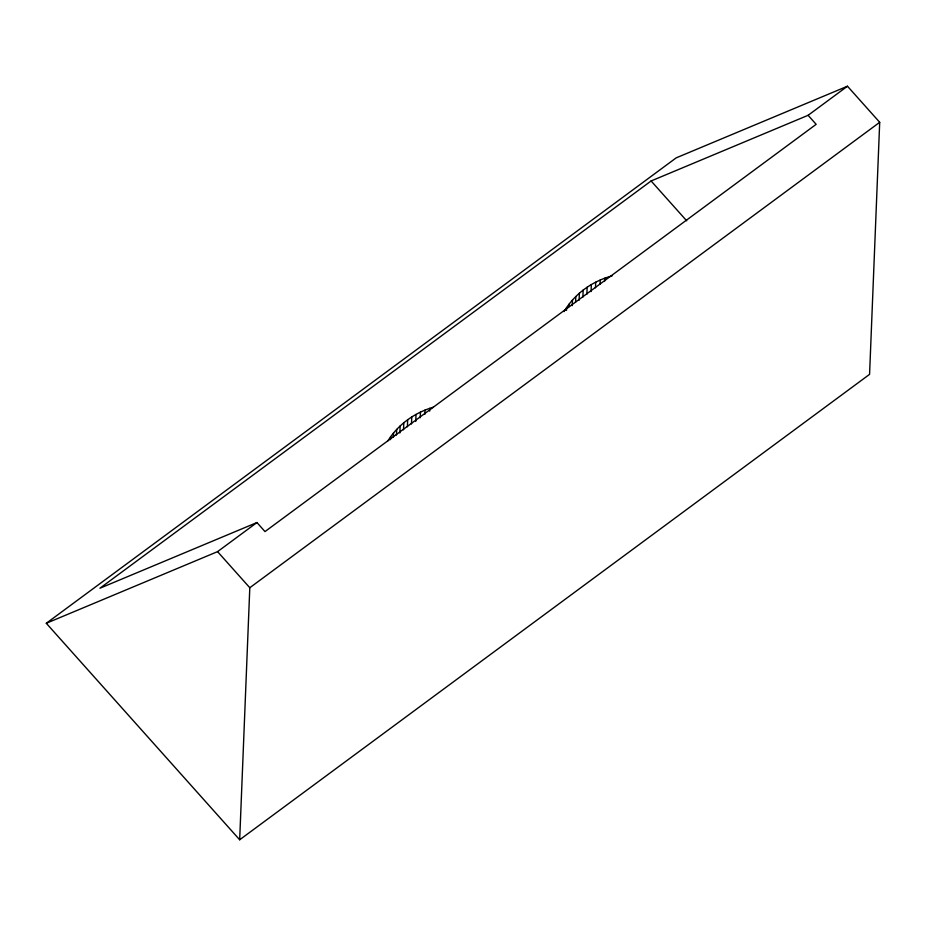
<?xml version="1.0" encoding="UTF-8"?>
<svg xmlns="http://www.w3.org/2000/svg" width="926" height="926" viewBox="0 0 926 926"><rect width="100%" height="100%" fill="white"/><g stroke="black" fill="none" stroke-linecap="round" stroke-linejoin="round"><path stroke-width="1.39" d="M239.672 839.778L249.8 587.732L217.564 551.641L46.3 623.279L239.672 839.778L869.572 374.359L879.7 122.301L847.475 86.222L676.2 157.86L46.3 623.279M390.483 439.642L390.598 436.84C400.958 422.476 416.422 412.105 433.38 407.209M393.353 437.234L393.527 433.032M396.478 435.012L396.71 429.409M399.858 432.986L400.136 425.983M403.516 429.757L403.794 422.754M407.394 426.747L407.671 419.744M411.48 423.958L411.757 416.955M415.739 421.423L416.017 414.42M420.23 417.73L420.45 412.128M424.872 414.292L425.046 410.091M429.641 411.132L429.757 408.331M566.481 310.407L566.596 307.606C577.245 291.933 593.89 280.728 612.132 275.879M569.293 306.529L569.409 303.728M572.256 305.626L572.488 300.024M575.59 302.119L575.81 296.517M579.097 300.198L579.375 293.195M582.882 297.096L583.16 290.093M586.876 294.213L587.153 287.21M591.066 291.574L591.344 284.571M595.487 287.766L595.707 282.175M600.06 284.224L600.233 280.022M604.782 280.948L604.898 278.147M564.05 311.622L566.596 307.606M387.936 440.799L390.598 436.84M651.105 180.975L99.939 588.218L256.942 522.553L264.998 531.582L816.165 124.327L808.097 115.31L651.105 180.975L686.687 220.805M217.564 551.641L256.942 522.553M808.097 115.31L847.475 86.222M249.8 587.732L879.7 122.301"/></g></svg>
